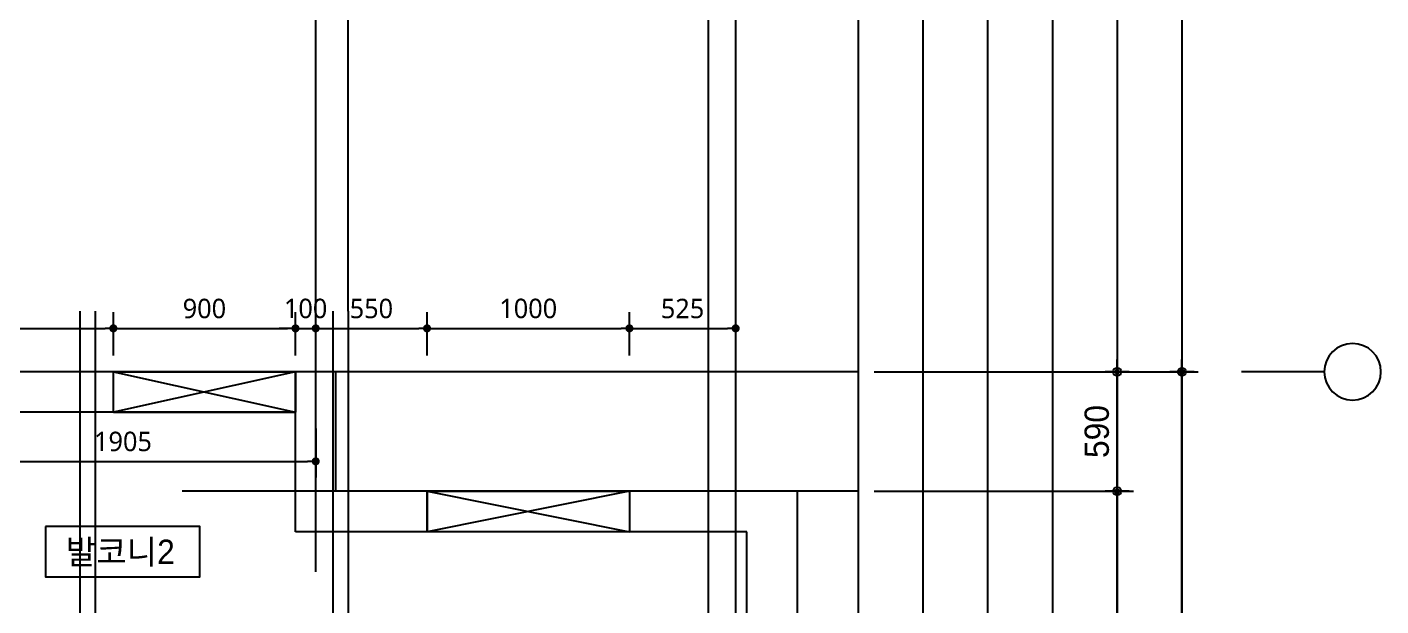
# Model space of a CAD drawing. Header units: millimetres. Extents: x 0 to 92204, y -190080 to 23760.
# Drawn here: x 20005 to 26695, y -32797 to -29937 of the extents above; entities that cross this region are included whole.
import ezdxf
from ezdxf.enums import TextEntityAlignment as Align

# ---------------------------------------------------------------- set-up
doc = ezdxf.new("R2010")
doc.units = ezdxf.units.MM
doc.header["$LTSCALE"] = 100
doc.linetypes.add('AUDIT_D_220706163347-0', pattern=[0])
doc.linetypes.add('CEN', pattern=[62, 60, -1, 0, -1])
doc.layers.get('defpoints').update_dxf_attribs({"color": 139})
for name, color, linetype in [('A-치수', 7, 'AUDIT_D_220706163347-0'), ('AA-XXXX-DIMS', 7, 'Continuous'), ('CEN_CON', 1, 'CEN'), ('CEN_WALL', 12, 'CEN'), ('CONC', 2, 'Continuous'), ('DIM', 7, 'AUDIT_D_220706163347-0'), ('ELE3_CON', 7, 'Continuous'), ('MC', 135, 'Continuous'), ('실명', 3, 'AUDIT_D_220706163347-0'), ('실명박스', 7, 'AUDIT_D_220706163347-0'), ('창호-open', 4, 'Continuous')]:
    doc.layers.add(name, color=color, linetype=linetype)
doc.layers.add('AA-XXXX-MC', color=153, linetype='AUDIT_D_220706163347-0', plot=False)
doc.styles.add('HAUD01', font='Dotum.ttf')
doc.styles.add('맑은 고딕', font='malgun.ttf')
doc.styles.add('맑은고딕', font='malgun.ttf', dxfattribs={"width": 0.9})
doc.dimstyles.new('DIM_40', dxfattribs={"dimscale": 40, "dimtxt": 3, "dimasz": 1, "dimexe": 2, "dimexo": 2, "dimgap": 1, "dimtad": 1, "dimdec": 0, "dimzin": 0, "dimdsep": 46, "dimtxsty": '맑은고딕', "dimblk1": 'DIMDOT', "dimblk2": 'DIMDOT', "dimsah": 1, "dimcen": 0.09, "dimdle": 2, "dimclrd": 7, "dimclre": 7, "dimclrt": 3, "dimadec": 0, "dimazin": 0, "dimtfac": 1, "dimtdec": 0, "dimtix": 1, "dimtmove": 2, "dimatfit": 3, "dimldrblk": 'DIMDOT', "dimfxl": 2, "dimtolj": 1, "dimtzin": 0, "dimarcsym": 0})
doc.dimstyles.new('NDIM40-in', dxfattribs={"dimscale": 40, "dimtxt": 2.4, "dimasz": 1, "dimexe": 2, "dimexo": 2, "dimgap": 1.2, "dimtad": 1, "dimdec": 0, "dimrnd": 0.25, "dimzin": 0, "dimdsep": 46, "dimtxsty": '맑은 고딕', "dimblk": 'DOT', "dimcen": 5, "dimclrd": 256, "dimclre": 256, "dimclrt": 3, "dimadec": 0, "dimazin": 0, "dimtfac": 1, "dimtdec": 0, "dimtix": 1, "dimtmove": 2, "dimatfit": 1, "dimldrblk": 'DIMDOT', "dimfxl": 0, "dimtolj": 1, "dimtzin": 0, "dimarcsym": 0})

# ---------------------------------------------------------------- blocks, each defined once
blk = doc.blocks.new('DIMDOT')
at = {"layer": 'AA-XXXX-DIMS'}
for p, q in [((-1.5, 0), (1.5, 0)), ((0, -1.5), (0, 1.5))]:
    blk.add_line(p, q, dxfattribs=at)
for radius in [0.5, 0.25]:
    blk.add_circle((0, 0), radius, dxfattribs=at)
blk = doc.blocks.new('*D2846')
at = {"layer": 'defpoints', "color": 0, "transparency": 16777216}
for p in [(24111.2, -55400.4), (25711.2, -55400.4), (24111.2, -65735.4)]:
    blk.add_point(p, dxfattribs=at)
at = {"layer": 'DIM', "color": 7, "lineweight": -2, "transparency": 16777216}
for p, q in [((24191.2, -55400.4), (25791.2, -55400.4)), ((25711.2, -65695.4), (25711.2, -55440.4)), ((24191.2, -65735.4), (25791.2, -65735.4))]:
    blk.add_line(p, q, dxfattribs=at)
at = {"layer": 'DIM', "color": 7, "lineweight": -2, "transparency": 16777216, "xscale": 40, "yscale": 40, "zscale": 40}
for p, rotation in [((25711.2, -55400.4), 90), ((25711.2, -65735.4), 270)]:
    blk.add_blockref('DIMDOT', p, dxfattribs=dict(at, rotation=rotation))
at = {"layer": 'DIM', "color": 3, "transparency": 16777216, "insert": (25611.1, -60567.9), "char_height": 120, "attachment_point": 5, "rotation": 90, "style": 'HAUD01'}
blk.add_mtext('\\A1;10335', dxfattribs=at)
blk = doc.blocks.new('*D2850')
at = {"layer": 'defpoints', "color": 0, "transparency": 16777216}
for p in [(24111.2, -55990.4), (25391.2, -55990.4), (24111.2, -57590.4)]:
    blk.add_point(p, dxfattribs=at)
at = {"layer": 'DIM', "color": 7, "lineweight": -2, "transparency": 16777216}
for p, q in [((24191.2, -55990.4), (25471.2, -55990.4)), ((25391.2, -57550.4), (25391.2, -56030.4)), ((24191.2, -57590.4), (25471.2, -57590.4))]:
    blk.add_line(p, q, dxfattribs=at)
at = {"layer": 'DIM', "color": 7, "lineweight": -2, "transparency": 16777216, "xscale": 40, "yscale": 40, "zscale": 40}
for p, rotation in [((25391.2, -55990.4), 90), ((25391.2, -57590.4), 270)]:
    blk.add_blockref('DIMDOT', p, dxfattribs=dict(at, rotation=rotation))
at = {"layer": 'DIM', "color": 3, "transparency": 16777216, "insert": (25291.1, -56790.4), "char_height": 120, "attachment_point": 5, "rotation": 90, "style": 'HAUD01'}
blk.add_mtext('\\A1;1600', dxfattribs=at)
blk = doc.blocks.new('*D2851')
at = {"layer": 'defpoints', "color": 0, "transparency": 16777216}
for p in [(24111.2, -55400.4), (25391.2, -55400.4), (24111.2, -55990.4)]:
    blk.add_point(p, dxfattribs=at)
at = {"layer": 'DIM', "color": 7, "lineweight": -2, "transparency": 16777216}
for p, q in [((24191.2, -55400.4), (25471.2, -55400.4)), ((25391.2, -55950.4), (25391.2, -55440.4)), ((24191.2, -55990.4), (25471.2, -55990.4))]:
    blk.add_line(p, q, dxfattribs=at)
at = {"layer": 'DIM', "color": 7, "lineweight": -2, "transparency": 16777216, "xscale": 40, "yscale": 40, "zscale": 40}
for p, rotation in [((25391.2, -55400.4), 90), ((25391.2, -55990.4), 270)]:
    blk.add_blockref('DIMDOT', p, dxfattribs=dict(at, rotation=rotation))
at = {"layer": 'DIM', "color": 3, "transparency": 16777216, "insert": (25291.1, -55695.4), "char_height": 120, "attachment_point": 5, "rotation": 90, "style": 'HAUD01'}
blk.add_mtext('\\A1;590', dxfattribs=at)
blk = doc.blocks.new('중심')
at = {"layer": 'DIM'}
blk.add_line((-350, 0), (0, 0), dxfattribs=at)
blk.add_circle((-470, 0), 120, dxfattribs=at)
blk = doc.blocks.new('U-84A(기본)', base_point=(206477.1, -21253.3))
at = {"layer": 'CEN_CON'}
for p, q in [((219032.1, -11906.5), (219032.1, -10618.3)), ((221107.1, -21553.3), (221107.1, -10618.3)), ((221712.1, -10918.3), (211822.1, -10918.3)), ((221712.1, -11508.3), (218372.8, -11508.3))]:
    blk.add_line(p, q, dxfattribs=at)
at = {"layer": 'CEN_WALL'}
for p, q in [((217867.1, -10618.3), (217867.1, -14323.3)), ((219117.1, -10618.3), (219117.1, -15873.3))]:
    blk.add_line(p, q, dxfattribs=at)
at = {"layer": 'CONC'}
for p, q in [((218032.1, -10918.3), (215152.1, -10918.3)), ((218032.1, -11118.3), (218032.1, -10918.3)), ((219132.1, -10918.3), (218932.1, -10918.3)), ((218932.1, -11708.3), (218932.1, -10918.3)), ((219132.1, -11508.3), (219132.1, -10918.3)), ((218032.1, -11118.3), (215152.1, -11118.3)), ((219582.1, -11508.3), (219132.1, -11508.3)), ((219582.1, -11508.3), (219582.1, -11708.3)), ((221412.1, -11508.3), (220582.1, -11508.3)), ((220582.1, -11508.3), (220582.1, -11708.3)), ((221412.1, -21253.3), (221412.1, -11508.3)), ((219582.1, -11708.3), (218932.1, -11708.3)), ((221162.1, -11708.3), (220582.1, -11708.3)), ((221162.1, -19563.3), (221162.1, -11708.3))]:
    blk.add_line(p, q, dxfattribs=at)
at = {"layer": 'ELE3_CON'}
for p, q in [((218032.1, -10918.3), (218932.1, -10918.3)), ((218032.1, -11118.3), (218932.1, -11118.3)), ((220582.1, -11508.3), (219582.1, -11508.3)), ((220582.1, -11708.3), (219582.1, -11708.3))]:
    blk.add_line(p, q, dxfattribs=at)
at = {"layer": 'MC'}
for p, q in [((217942.1, -10618.3), (217942.1, -14323.3)), ((219192.1, -10618.3), (219192.1, -15873.3)), ((220972.1, -21553.3), (220972.1, -10618.3))]:
    blk.add_line(p, q, dxfattribs=at)
blk = doc.blocks.new('_Dot')
at = {"color": 0, "linetype": 'ByBlock', "lineweight": -2}
blk.add_line((-0.5, 0), (-1, 0), dxfattribs=at)
at = {"color": 0, "linetype": 'ByBlock', "const_width": 0.5}
blk.add_lwpolyline([(-0.25, 0, 1), (0.25, 0, 1)], format="xyb", close=True, dxfattribs=at)
blk = doc.blocks.new('*D494')
at = {"layer": 'defpoints', "color": 0, "transparency": 16777216}
for p in [(20431.2, -31425.8), (18956.2, -31640.4), (20431.2, -31640.4)]:
    blk.add_point(p, dxfattribs=at)
at = {"layer": 'DIM', "lineweight": -2, "transparency": 16777216}
for p, q in [((18956.2, -31560.4), (18956.2, -31345.8)), ((20431.2, -31560.4), (20431.2, -31345.8)), ((18996.2, -31425.8), (20391.2, -31425.8))]:
    blk.add_line(p, q, dxfattribs=at)
at = {"layer": 'DIM', "lineweight": -2, "transparency": 16777216, "xscale": 40, "yscale": 40, "zscale": 40, "rotation": 180}
blk.add_blockref('_Dot', (18956.2, -31425.8), dxfattribs=at)
at = {"layer": 'DIM', "lineweight": -2, "transparency": 16777216, "xscale": 40, "yscale": 40, "zscale": 40}
blk.add_blockref('_Dot', (20431.2, -31425.8), dxfattribs=at)
at = {"layer": 'DIM', "color": 3, "transparency": 16777216, "insert": (19693.7, -31327.9), "char_height": 96, "attachment_point": 5, "style": '맑은 고딕'}
blk.add_mtext('\\A1;1475', dxfattribs=at)
blk = doc.blocks.new('*D495')
at = {"layer": 'defpoints', "color": 0, "transparency": 16777216}
for p in [(21331.2, -31425.8), (20431.2, -31640.4), (21331.2, -31640.4)]:
    blk.add_point(p, dxfattribs=at)
at = {"layer": 'DIM', "lineweight": -2, "transparency": 16777216}
for p, q in [((20431.2, -31560.4), (20431.2, -31345.8)), ((21331.2, -31560.4), (21331.2, -31345.8)), ((20471.2, -31425.8), (21291.2, -31425.8))]:
    blk.add_line(p, q, dxfattribs=at)
at = {"layer": 'DIM', "lineweight": -2, "transparency": 16777216, "xscale": 40, "yscale": 40, "zscale": 40, "rotation": 180}
blk.add_blockref('_Dot', (20431.2, -31425.8), dxfattribs=at)
at = {"layer": 'DIM', "lineweight": -2, "transparency": 16777216, "xscale": 40, "yscale": 40, "zscale": 40}
blk.add_blockref('_Dot', (21331.2, -31425.8), dxfattribs=at)
at = {"layer": 'DIM', "color": 3, "transparency": 16777216, "insert": (20881.2, -31328.2), "char_height": 96, "attachment_point": 5, "style": '맑은 고딕'}
blk.add_mtext('\\A1;900', dxfattribs=at)
blk = doc.blocks.new('*D496')
at = {"layer": 'defpoints', "color": 0, "transparency": 16777216}
for p in [(21431.2, -31425.8), (21331.2, -31640.4), (21431.2, -31640.4)]:
    blk.add_point(p, dxfattribs=at)
at = {"layer": 'DIM', "lineweight": -2, "transparency": 16777216}
for p, q in [((21331.2, -31560.4), (21331.2, -31345.8)), ((21431.2, -31560.4), (21431.2, -31345.8)), ((21291.2, -31425.8), (21251.2, -31425.8)), ((21331.2, -31425.8), (21431.2, -31425.8)), ((21471.2, -31425.8), (21511.2, -31425.8))]:
    blk.add_line(p, q, dxfattribs=at)
at = {"layer": 'DIM', "lineweight": -2, "transparency": 16777216, "xscale": 40, "yscale": 40, "zscale": 40}
blk.add_blockref('_Dot', (21331.2, -31425.8), dxfattribs=at)
at = {"layer": 'DIM', "lineweight": -2, "transparency": 16777216, "xscale": 40, "yscale": 40, "zscale": 40, "rotation": 180}
blk.add_blockref('_Dot', (21431.2, -31425.8), dxfattribs=at)
at = {"layer": 'DIM', "color": 3, "transparency": 16777216, "insert": (21381.2, -31327.9), "char_height": 96, "attachment_point": 5, "style": '맑은 고딕'}
blk.add_mtext('\\A1;100', dxfattribs=at)
blk = doc.blocks.new('*D497')
at = {"layer": 'defpoints', "color": 0, "transparency": 16777216}
for p in [(21981.2, -31425.8), (21431.2, -31640.4), (21981.2, -31640.4)]:
    blk.add_point(p, dxfattribs=at)
at = {"layer": 'DIM', "lineweight": -2, "transparency": 16777216}
for p, q in [((21431.2, -31560.4), (21431.2, -31345.8)), ((21981.2, -31560.4), (21981.2, -31345.8)), ((21471.2, -31425.8), (21941.2, -31425.8))]:
    blk.add_line(p, q, dxfattribs=at)
at = {"layer": 'DIM', "lineweight": -2, "transparency": 16777216, "xscale": 40, "yscale": 40, "zscale": 40, "rotation": 180}
blk.add_blockref('_Dot', (21431.2, -31425.8), dxfattribs=at)
at = {"layer": 'DIM', "lineweight": -2, "transparency": 16777216, "xscale": 40, "yscale": 40, "zscale": 40}
blk.add_blockref('_Dot', (21981.2, -31425.8), dxfattribs=at)
at = {"layer": 'DIM', "color": 3, "transparency": 16777216, "insert": (21706.2, -31328.2), "char_height": 96, "attachment_point": 5, "style": '맑은 고딕'}
blk.add_mtext('\\A1;550', dxfattribs=at)
blk = doc.blocks.new('*D498')
at = {"layer": 'defpoints', "color": 0, "transparency": 16777216}
for p in [(22981.2, -31425.8), (21981.2, -31640.4), (22981.2, -31640.4)]:
    blk.add_point(p, dxfattribs=at)
at = {"layer": 'DIM', "lineweight": -2, "transparency": 16777216}
for p, q in [((21981.2, -31560.4), (21981.2, -31345.8)), ((22981.2, -31560.4), (22981.2, -31345.8)), ((22021.2, -31425.8), (22941.2, -31425.8))]:
    blk.add_line(p, q, dxfattribs=at)
at = {"layer": 'DIM', "lineweight": -2, "transparency": 16777216, "xscale": 40, "yscale": 40, "zscale": 40, "rotation": 180}
blk.add_blockref('_Dot', (21981.2, -31425.8), dxfattribs=at)
at = {"layer": 'DIM', "lineweight": -2, "transparency": 16777216, "xscale": 40, "yscale": 40, "zscale": 40}
blk.add_blockref('_Dot', (22981.2, -31425.8), dxfattribs=at)
at = {"layer": 'DIM', "color": 3, "transparency": 16777216, "insert": (22481.2, -31327.9), "char_height": 96, "attachment_point": 5, "style": '맑은 고딕'}
blk.add_mtext('\\A1;1000', dxfattribs=at)
blk = doc.blocks.new('*D499')
at = {"layer": 'defpoints', "color": 0, "transparency": 16777216}
for p in [(23506.2, -31425.8), (22981.2, -31640.4), (23506.2, -31640.4)]:
    blk.add_point(p, dxfattribs=at)
at = {"layer": 'DIM', "lineweight": -2, "transparency": 16777216}
for p, q in [((22981.2, -31560.4), (22981.2, -31345.8)), ((23506.2, -31560.4), (23506.2, -31345.8)), ((23021.2, -31425.8), (23466.2, -31425.8))]:
    blk.add_line(p, q, dxfattribs=at)
at = {"layer": 'DIM', "lineweight": -2, "transparency": 16777216, "xscale": 40, "yscale": 40, "zscale": 40, "rotation": 180}
blk.add_blockref('_Dot', (22981.2, -31425.8), dxfattribs=at)
at = {"layer": 'DIM', "lineweight": -2, "transparency": 16777216, "xscale": 40, "yscale": 40, "zscale": 40}
blk.add_blockref('_Dot', (23506.2, -31425.8), dxfattribs=at)
at = {"layer": 'DIM', "color": 3, "transparency": 16777216, "insert": (23243.7, -31328.2), "char_height": 96, "attachment_point": 5, "style": '맑은 고딕'}
blk.add_mtext('\\A1;525', dxfattribs=at)
blk = doc.blocks.new('*D503')
at = {"layer": 'defpoints', "color": 0, "transparency": 16777216}
for p in [(19526.2, -31840.4), (21431.2, -31840.4), (21431.2, -32082.8)]:
    blk.add_point(p, dxfattribs=at)
at = {"layer": 'DIM', "lineweight": -2, "transparency": 16777216}
for p, q in [((19526.2, -31920.4), (19526.2, -32162.8)), ((21431.2, -31920.4), (21431.2, -32162.8)), ((19566.2, -32082.8), (21391.2, -32082.8))]:
    blk.add_line(p, q, dxfattribs=at)
at = {"layer": 'DIM', "lineweight": -2, "transparency": 16777216, "xscale": 40, "yscale": 40, "zscale": 40, "rotation": 180}
blk.add_blockref('_Dot', (19526.2, -32082.8), dxfattribs=at)
at = {"layer": 'DIM', "lineweight": -2, "transparency": 16777216, "xscale": 40, "yscale": 40, "zscale": 40}
blk.add_blockref('_Dot', (21431.2, -32082.8), dxfattribs=at)
at = {"layer": 'DIM', "color": 3, "transparency": 16777216, "insert": (20478.7, -31984.9), "char_height": 96, "attachment_point": 5, "style": '맑은 고딕'}
blk.add_mtext('\\A1;1905', dxfattribs=at)
blk = doc.blocks.new('DIM-1108')
at = {"layer": 'A-치수', "xscale": -1.166666666666666, "yscale": 1.166666666666666, "zscale": 1.166666666666666}
blk.add_blockref('중심', (26006.2, -55400.4, 0), dxfattribs=at)
at = {"layer": 'DIM'}
for base, p1, p2, picture, middle in [((25711.2, -55400.4), (24111.2, -65735.4), (24111.2, -55400.4), '*D2846', (25611.1, -60567.9)), ((25391.2, -55400.4), (24111.2, -55990.4), (24111.2, -55400.4), '*D2851', (25291.1, -55695.4)), ((25391.2, -55990.4), (24111.2, -57590.4), (24111.2, -55990.4), '*D2850', (25291.1, -56790.4))]:
    dim = blk.add_linear_dim(base=base, p1=p1, p2=p2, angle=270, dimstyle='DIM_40', override={"dimscale": 40, "dimtxsty": 'HAUD01'}, dxfattribs=at)
    dim.commit()
    dim.dimension.update_dxf_attribs({"geometry": picture, "text_midpoint": middle})

msp = doc.modelspace()

# ---------------------------------------------------------------- linework, layer by layer
at = {"layer": 'AA-XXXX-MC'}
for p, q in [((21591.2, -31340.4), (21591.2, -28550.4)), ((23371.2, -31340.4), (23371.2, -28550.4))]:
    msp.add_line(p, q, dxfattribs=at)
at = {"layer": 'CEN_CON'}
for p, q in [((21431.2, -31340.4), (21431.2, -28550.4)), ((23506.2, -31340.4), (23506.2, -28550.4))]:
    msp.add_line(p, q, dxfattribs=at)
at = {"layer": 'defpoints'}
for points in [[(25711.2, -43875.4), (6082.1, -43875.4), (6082.1, -26950.4), (25711.2, -26950.4)], [(25391.2, -43555.4), (6402.1, -43555.4), (6402.1, -27270.4), (25391.2, -27270.4)], [(25071.2, -43235.4), (6722.1, -43235.4), (6722.1, -27590.4), (25071.2, -27590.4)], [(24751.2, -42915.4), (7042.1, -42915.4), (7042.1, -27910.4), (24751.2, -27910.4)], [(24431.2, -42595.4), (7362.1, -42595.4), (7362.1, -28230.4), (24431.2, -28230.4)], [(24111.2, -42275.4), (7682.1, -42275.4), (7682.1, -28550.4), (24111.2, -28550.4)]]:
    msp.add_lwpolyline(points, close=True, dxfattribs=at)
at = {"layer": '실명박스'}
msp.add_lwpolyline([(20096.1, -32404), (20096.1, -32654), (20858.1, -32654), (20858.1, -32404)], close=True, dxfattribs=at)
at = {"layer": '창호-open'}
for p, q in [((21331.2, -31640.4), (20431.2, -31840.4)), ((20431.2, -31640.4), (21331.2, -31840.4)), ((22981.2, -32230.4), (21981.2, -32430.4)), ((21981.2, -32230.4), (22981.2, -32430.4))]:
    msp.add_line(p, q, dxfattribs=at)
for points in [[(20431.2, -31640.4), (21331.2, -31640.4), (21331.2, -31840.4), (20431.2, -31840.4)], [(21981.2, -32230.4), (22981.2, -32230.4), (22981.2, -32430.4), (21981.2, -32430.4)]]:
    msp.add_lwpolyline(points, close=True, dxfattribs=at)

# ---------------------------------------------------------------- block references
for name, p in [('DIM-1108', (0, 23760)), ('U-84A(기본)', (8876.2, -41975.4))]:
    msp.add_blockref(name, p)

# ---------------------------------------------------------------- texts
at = {"layer": '실명', "style": 'HAUD01'}
msp.add_text('발코니2', height=120, dxfattribs=at).set_placement((20465.3, -32528.2), align=Align.MIDDLE)

# ---------------------------------------------------------------- dimensions: what is measured, and where the dimension line sits
at = {"layer": 'DIM'}
for base, p1, p2, picture, middle in [((20431.2, -31425.8), (18956.2, -31640.4), (20431.2, -31640.4), '*D494', (19693.7, -31327.9)), ((21331.2, -31425.8), (20431.2, -31640.4), (21331.2, -31640.4), '*D495', (20881.2, -31328.2)), ((21431.2, -31425.8), (21331.2, -31640.4), (21431.2, -31640.4), '*D496', (21381.2, -31327.9)), ((21981.2, -31425.8), (21431.2, -31640.4), (21981.2, -31640.4), '*D497', (21706.2, -31328.2)), ((22981.2, -31425.8), (21981.2, -31640.4), (22981.2, -31640.4), '*D498', (22481.2, -31327.9)), ((23506.2, -31425.8), (22981.2, -31640.4), (23506.2, -31640.4), '*D499', (23243.7, -31328.2))]:
    dim = msp.add_linear_dim(base=base, p1=p1, p2=p2, dimstyle='NDIM40-in', override={"dimscale": 40}, dxfattribs=at)
    dim.commit()
    dim.dimension.update_dxf_attribs({"geometry": picture, "text_midpoint": middle})
dim = msp.add_linear_dim(base=(21431.2, -32082.8), p1=(19526.2, -31840.4), p2=(21431.2, -31840.4), angle=180, dimstyle='NDIM40-in', override={"dimscale": 40}, dxfattribs=at)
dim.commit()
dim.dimension.update_dxf_attribs({"geometry": '*D503', "text_midpoint": (20478.7, -31984.9)})

doc.saveas('drawing.dxf')
